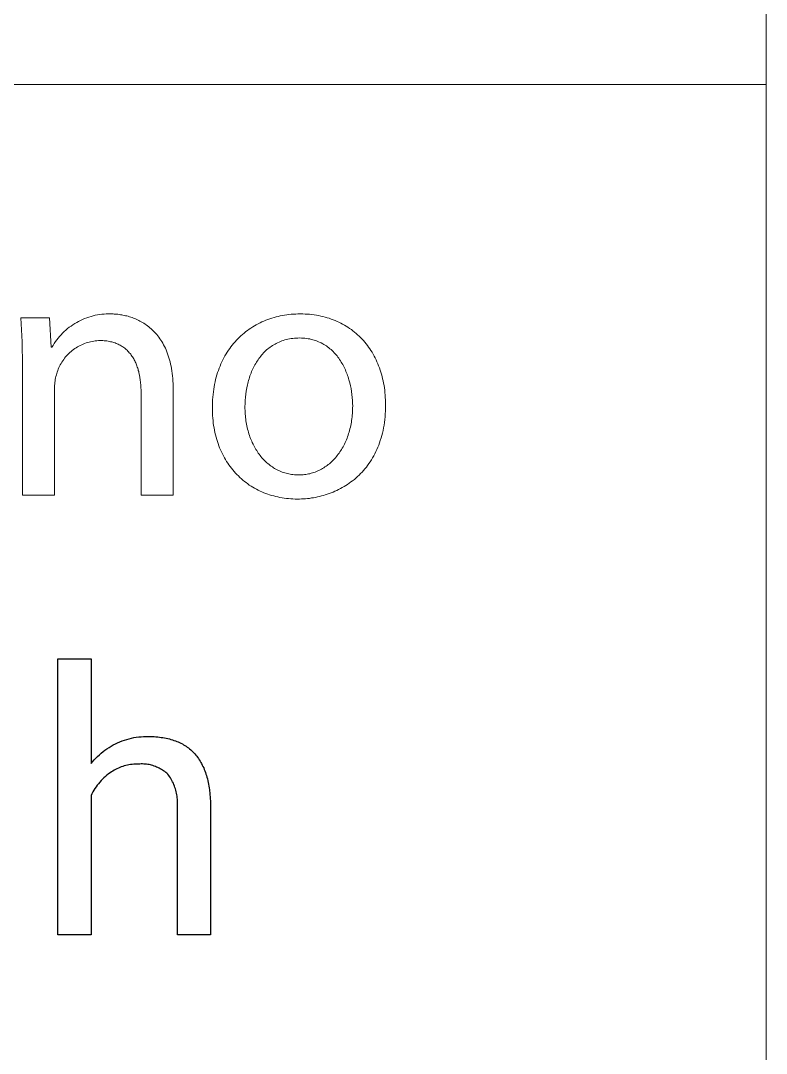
# Model space of a CAD drawing. Header units: millimetres. Extents: x -1283 to 2747, y -259 to 2557.
# Drawn here: x 2661 to 2743.2, y 85 to 198.9 of the extents above; entities that cross this region are included whole.
import ezdxf

# ---------------------------------------------------------------- set-up
doc = ezdxf.new("R2010")
doc.units = ezdxf.units.MM
doc.header["$MEASUREMENT"] = 0
doc.layers.add('Domyślny', color=7, linetype='Continuous', true_color=0x000000)

msp = doc.modelspace()

# ---------------------------------------------------------------- linework, layer by layer
at = {"layer": 'Domyślny', "color": 18, "lineweight": 15, "true_color": 0x000000}
for p, q in [((2743.17, -258.7), (2743.17, 2557.01)), ((2743.17, 191.83), (1223.94, 191.83)), ((2743.17, 191.83), (2743.17, -258.7)), ((2668.54, 166.2), (2668.78, 166.27)), ((2668.78, 166.27), (2669.01, 166.33)), ((2669.01, 166.33), (2669.25, 166.39)), ((2669.25, 166.39), (2669.49, 166.43)), ((2669.49, 166.43), (2669.73, 166.47)), ((2669.73, 166.47), (2669.97, 166.5)), ((2669.97, 166.5), (2670.22, 166.53)), ((2670.22, 166.53), (2670.46, 166.54)), ((2670.46, 166.54), (2670.71, 166.54)), ((2670.71, 166.54), (2670.95, 166.54)), ((2670.95, 166.54), (2671.08, 166.54)), ((2671.08, 166.54), (2671.21, 166.54)), ((2671.21, 166.54), (2671.34, 166.53)), ((2671.34, 166.53), (2671.47, 166.52)), ((2671.47, 166.52), (2671.61, 166.51)), ((2671.61, 166.51), (2671.74, 166.5)), ((2671.74, 166.5), (2671.88, 166.48)), ((2671.88, 166.48), (2672.02, 166.46)), ((2672.02, 166.46), (2672.16, 166.44)), ((2672.16, 166.44), (2672.3, 166.41)), ((2672.3, 166.41), (2672.44, 166.38)), ((2672.44, 166.38), (2672.59, 166.35)), ((2672.59, 166.35), (2672.73, 166.32)), ((2672.73, 166.32), (2672.87, 166.28)), ((2672.87, 166.28), (2673.02, 166.23)), ((2673.02, 166.23), (2673.16, 166.19)), ((2689.17, 166.21), (2689.4, 166.27)), ((2689.4, 166.27), (2689.63, 166.32)), ((2689.63, 166.32), (2689.87, 166.37)), ((2689.87, 166.37), (2690.11, 166.41)), ((2690.11, 166.41), (2690.35, 166.44)), ((2690.35, 166.44), (2690.59, 166.47)), ((2690.59, 166.47), (2690.84, 166.5)), ((2690.84, 166.5), (2691.08, 166.52)), ((2691.08, 166.52), (2691.33, 166.53)), ((2691.33, 166.53), (2691.58, 166.54)), ((2691.58, 166.54), (2691.83, 166.54)), ((2691.83, 166.54), (2692.1, 166.54)), ((2692.1, 166.54), (2692.36, 166.53)), ((2692.36, 166.53), (2692.61, 166.52)), ((2692.61, 166.52), (2692.86, 166.5)), ((2692.86, 166.5), (2693.12, 166.47)), ((2693.12, 166.47), (2693.36, 166.44)), ((2693.36, 166.44), (2693.61, 166.4)), ((2693.61, 166.4), (2693.85, 166.36)), ((2693.85, 166.36), (2694.09, 166.31)), ((2694.09, 166.31), (2694.32, 166.25)), ((2694.32, 166.25), (2694.56, 166.19)), ((2661.18, 163.47), (2661.06, 166.11)), ((2661.06, 166.11), (2664.21, 166.11)), ((2664.21, 166.11), (2664.4, 162.87)), ((2666.39, 165.07), (2666.58, 165.21)), ((2666.58, 165.21), (2666.79, 165.35)), ((2666.79, 165.35), (2666.99, 165.48)), ((2666.99, 165.48), (2667.2, 165.61)), ((2667.2, 165.61), (2667.42, 165.72)), ((2667.42, 165.72), (2667.63, 165.83)), ((2667.63, 165.83), (2667.86, 165.94)), ((2667.86, 165.94), (2668.08, 166.03)), ((2668.08, 166.03), (2668.31, 166.12)), ((2668.31, 166.12), (2668.54, 166.2)), ((2673.16, 166.19), (2673.31, 166.14)), ((2673.31, 166.14), (2673.45, 166.09)), ((2673.45, 166.09), (2673.6, 166.03)), ((2673.6, 166.03), (2673.74, 165.97)), ((2673.74, 165.97), (2673.89, 165.9)), ((2673.89, 165.9), (2674.03, 165.83)), ((2674.03, 165.83), (2674.17, 165.76)), ((2674.17, 165.76), (2674.31, 165.68)), ((2674.31, 165.68), (2674.45, 165.6)), ((2674.45, 165.6), (2674.59, 165.52)), ((2674.59, 165.52), (2674.73, 165.43)), ((2674.73, 165.43), (2674.87, 165.33)), ((2674.87, 165.33), (2675.01, 165.23)), ((2675.01, 165.23), (2675.14, 165.13)), ((2675.14, 165.13), (2675.27, 165.02)), ((2686.4, 164.99), (2686.59, 165.11)), ((2686.59, 165.11), (2686.79, 165.23)), ((2686.79, 165.23), (2686.99, 165.35)), ((2686.99, 165.35), (2687.2, 165.46)), ((2687.2, 165.46), (2687.4, 165.56)), ((2687.4, 165.56), (2687.61, 165.66)), ((2687.61, 165.66), (2687.83, 165.75)), ((2687.83, 165.75), (2688.04, 165.84)), ((2688.04, 165.84), (2688.26, 165.93)), ((2688.26, 165.93), (2688.49, 166.01)), ((2688.49, 166.01), (2688.71, 166.08)), ((2688.71, 166.08), (2688.94, 166.15)), ((2688.94, 166.15), (2689.17, 166.21)), ((2694.56, 166.19), (2694.78, 166.13)), ((2694.78, 166.13), (2695.01, 166.06)), ((2695.01, 166.06), (2695.23, 165.98)), ((2695.23, 165.98), (2695.45, 165.9)), ((2695.45, 165.9), (2695.67, 165.81)), ((2695.67, 165.81), (2695.88, 165.72)), ((2695.88, 165.72), (2696.09, 165.63)), ((2696.09, 165.63), (2696.3, 165.53)), ((2696.3, 165.53), (2696.5, 165.42)), ((2696.5, 165.42), (2696.7, 165.31)), ((2696.7, 165.31), (2696.89, 165.19)), ((2696.89, 165.19), (2697.08, 165.07)), ((2665.16, 163.88), (2665.32, 164.06)), ((2665.32, 164.06), (2665.48, 164.25)), ((2665.48, 164.25), (2665.65, 164.42)), ((2665.65, 164.42), (2665.83, 164.59)), ((2665.83, 164.59), (2666.01, 164.76)), ((2666.01, 164.76), (2666.2, 164.92)), ((2666.2, 164.92), (2666.39, 165.07)), ((2675.27, 165.02), (2675.4, 164.9)), ((2675.4, 164.9), (2675.53, 164.79)), ((2675.53, 164.79), (2675.66, 164.66)), ((2675.66, 164.66), (2675.78, 164.53)), ((2675.78, 164.53), (2675.91, 164.4)), ((2675.91, 164.4), (2676.02, 164.26)), ((2676.02, 164.26), (2676.14, 164.12)), ((2676.14, 164.12), (2676.26, 163.97)), ((2676.26, 163.97), (2676.37, 163.81)), ((2684.97, 163.81), (2685.13, 163.98)), ((2685.13, 163.98), (2685.3, 164.14)), ((2685.3, 164.14), (2685.48, 164.29)), ((2685.48, 164.29), (2685.65, 164.44)), ((2685.65, 164.44), (2685.83, 164.59)), ((2685.83, 164.59), (2686.02, 164.72)), ((2686.02, 164.72), (2686.21, 164.86)), ((2686.21, 164.86), (2686.4, 164.99)), ((2697.08, 165.07), (2697.27, 164.94)), ((2697.27, 164.94), (2697.46, 164.81)), ((2697.46, 164.81), (2697.64, 164.68)), ((2697.64, 164.68), (2697.81, 164.53)), ((2697.81, 164.53), (2697.99, 164.39)), ((2697.99, 164.39), (2698.15, 164.24)), ((2698.15, 164.24), (2698.32, 164.09)), ((2698.32, 164.09), (2698.48, 163.93)), ((2661.22, 160.83), (2661.18, 163.47)), ((2664.4, 162.87), (2664.48, 162.87)), ((2664.48, 162.87), (2664.6, 163.08)), ((2664.6, 163.08), (2664.73, 163.28)), ((2664.73, 163.28), (2664.87, 163.49)), ((2664.87, 163.49), (2665.01, 163.68)), ((2665.01, 163.68), (2665.16, 163.88)), ((2667.15, 162.82), (2667, 162.73)), ((2667.29, 162.91), (2667.15, 162.82)), ((2667.45, 163), (2667.29, 162.91)), ((2667.6, 163.08), (2667.45, 163)), ((2667.76, 163.15), (2667.6, 163.08)), ((2667.91, 163.22), (2667.76, 163.15)), ((2668.08, 163.28), (2667.91, 163.22)), ((2668.24, 163.34), (2668.08, 163.28)), ((2668.4, 163.39), (2668.24, 163.34)), ((2668.57, 163.44), (2668.4, 163.39)), ((2668.74, 163.48), (2668.57, 163.44)), ((2668.91, 163.52), (2668.74, 163.48)), ((2669.08, 163.54), (2668.91, 163.52)), ((2669.25, 163.57), (2669.08, 163.54)), ((2669.42, 163.59), (2669.25, 163.57)), ((2669.6, 163.6), (2669.42, 163.59)), ((2669.77, 163.6), (2669.6, 163.6)), ((2669.92, 163.6), (2669.77, 163.6)), ((2670.08, 163.6), (2669.92, 163.6)), ((2670.23, 163.59), (2670.08, 163.6)), ((2670.37, 163.57), (2670.23, 163.59)), ((2670.52, 163.56), (2670.37, 163.57)), ((2670.66, 163.54), (2670.52, 163.56)), ((2670.79, 163.51), (2670.66, 163.54)), ((2670.93, 163.48), (2670.79, 163.51)), ((2671.06, 163.45), (2670.93, 163.48)), ((2671.18, 163.42), (2671.06, 163.45)), ((2671.31, 163.38), (2671.18, 163.42)), ((2671.43, 163.34), (2671.31, 163.38)), ((2671.55, 163.3), (2671.43, 163.34)), ((2671.67, 163.25), (2671.55, 163.3)), ((2671.78, 163.2), (2671.67, 163.25)), ((2671.89, 163.15), (2671.78, 163.2)), ((2672, 163.09), (2671.89, 163.15)), ((2672.1, 163.03), (2672, 163.09)), ((2672.21, 162.97), (2672.1, 163.03)), ((2672.3, 162.9), (2672.21, 162.97)), ((2672.4, 162.83), (2672.3, 162.9)), ((2672.49, 162.76), (2672.4, 162.83)), ((2676.37, 163.81), (2676.48, 163.65)), ((2676.48, 163.65), (2676.58, 163.49)), ((2676.58, 163.49), (2676.68, 163.31)), ((2676.68, 163.31), (2676.78, 163.14)), ((2676.78, 163.14), (2676.88, 162.95)), ((2676.88, 162.95), (2676.97, 162.76)), ((2684.06, 162.73), (2684.2, 162.92)), ((2684.2, 162.92), (2684.34, 163.11)), ((2684.34, 163.11), (2684.49, 163.29)), ((2684.49, 163.29), (2684.65, 163.47)), ((2684.65, 163.47), (2684.8, 163.65)), ((2684.8, 163.65), (2684.97, 163.81)), ((2688.5, 162.87), (2688.38, 162.78)), ((2688.64, 162.97), (2688.5, 162.87)), ((2688.77, 163.06), (2688.64, 162.97)), ((2688.91, 163.14), (2688.77, 163.06)), ((2689.05, 163.22), (2688.91, 163.14)), ((2689.19, 163.3), (2689.05, 163.22)), ((2689.34, 163.37), (2689.19, 163.3)), ((2689.49, 163.44), (2689.34, 163.37)), ((2689.64, 163.5), (2689.49, 163.44)), ((2689.8, 163.56), (2689.64, 163.5)), ((2689.96, 163.62), (2689.8, 163.56)), ((2690.13, 163.67), (2689.96, 163.62)), ((2690.29, 163.71), (2690.13, 163.67)), ((2690.46, 163.75), (2690.29, 163.71)), ((2690.64, 163.79), (2690.46, 163.75)), ((2690.82, 163.82), (2690.64, 163.79)), ((2691, 163.84), (2690.82, 163.82)), ((2691.18, 163.86), (2691, 163.84)), ((2691.37, 163.88), (2691.18, 163.86)), ((2691.56, 163.88), (2691.37, 163.88)), ((2691.75, 163.89), (2691.56, 163.88)), ((2691.95, 163.88), (2691.75, 163.89)), ((2692.14, 163.87), (2691.95, 163.88)), ((2692.33, 163.86), (2692.14, 163.87)), ((2692.51, 163.84), (2692.33, 163.86)), ((2692.69, 163.81), (2692.51, 163.84)), ((2692.87, 163.78), (2692.69, 163.81)), ((2693.04, 163.74), (2692.87, 163.78)), ((2693.21, 163.7), (2693.04, 163.74)), ((2693.38, 163.65), (2693.21, 163.7)), ((2693.54, 163.6), (2693.38, 163.65)), ((2693.7, 163.54), (2693.54, 163.6)), ((2693.85, 163.48), (2693.7, 163.54)), ((2694.01, 163.41), (2693.85, 163.48)), ((2694.15, 163.34), (2694.01, 163.41)), ((2694.3, 163.26), (2694.15, 163.34)), ((2694.44, 163.18), (2694.3, 163.26)), ((2694.58, 163.09), (2694.44, 163.18)), ((2694.71, 163.01), (2694.58, 163.09)), ((2694.84, 162.91), (2694.71, 163.01)), ((2694.97, 162.81), (2694.84, 162.91)), ((2695.1, 162.71), (2694.97, 162.81)), ((2698.48, 163.93), (2698.64, 163.76)), ((2698.64, 163.76), (2698.79, 163.6)), ((2698.79, 163.6), (2698.94, 163.42)), ((2698.94, 163.42), (2699.08, 163.25)), ((2699.08, 163.25), (2699.22, 163.07)), ((2699.22, 163.07), (2699.36, 162.88)), ((2699.36, 162.88), (2699.49, 162.7)), ((2665.98, 161.8), (2665.87, 161.66)), ((2666.09, 161.93), (2665.98, 161.8)), ((2666.21, 162.06), (2666.09, 161.93)), ((2666.33, 162.18), (2666.21, 162.06)), ((2666.46, 162.3), (2666.33, 162.18)), ((2666.59, 162.41), (2666.46, 162.3)), ((2666.72, 162.52), (2666.59, 162.41)), ((2666.86, 162.63), (2666.72, 162.52)), ((2667, 162.73), (2666.86, 162.63)), ((2672.59, 162.69), (2672.49, 162.76)), ((2672.67, 162.61), (2672.59, 162.69)), ((2672.76, 162.53), (2672.67, 162.61)), ((2672.84, 162.45), (2672.76, 162.53)), ((2672.92, 162.36), (2672.84, 162.45)), ((2673, 162.27), (2672.92, 162.36)), ((2673.08, 162.18), (2673, 162.27)), ((2673.15, 162.09), (2673.08, 162.18)), ((2673.22, 162), (2673.15, 162.09)), ((2673.29, 161.9), (2673.22, 162)), ((2673.35, 161.8), (2673.29, 161.9)), ((2673.42, 161.7), (2673.35, 161.8)), ((2673.48, 161.6), (2673.42, 161.7)), ((2676.97, 162.76), (2677.05, 162.57)), ((2677.05, 162.57), (2677.14, 162.36)), ((2677.14, 162.36), (2677.22, 162.16)), ((2677.22, 162.16), (2677.29, 161.94)), ((2677.29, 161.94), (2677.36, 161.72)), ((2677.36, 161.72), (2677.43, 161.49)), ((2683.31, 161.48), (2683.42, 161.7)), ((2683.42, 161.7), (2683.54, 161.92)), ((2683.54, 161.92), (2683.66, 162.13)), ((2683.66, 162.13), (2683.79, 162.33)), ((2683.79, 162.33), (2683.92, 162.53)), ((2683.92, 162.53), (2684.06, 162.73)), ((2687.37, 161.75), (2687.27, 161.62)), ((2687.47, 161.87), (2687.37, 161.75)), ((2687.57, 162), (2687.47, 161.87)), ((2687.68, 162.12), (2687.57, 162)), ((2687.78, 162.24), (2687.68, 162.12)), ((2687.9, 162.35), (2687.78, 162.24)), ((2688.01, 162.46), (2687.9, 162.35)), ((2688.13, 162.57), (2688.01, 162.46)), ((2688.25, 162.68), (2688.13, 162.57)), ((2688.38, 162.78), (2688.25, 162.68)), ((2695.22, 162.61), (2695.1, 162.71)), ((2695.34, 162.5), (2695.22, 162.61)), ((2695.45, 162.39), (2695.34, 162.5)), ((2695.56, 162.27), (2695.45, 162.39)), ((2695.67, 162.15), (2695.56, 162.27)), ((2695.78, 162.03), (2695.67, 162.15)), ((2695.88, 161.91), (2695.78, 162.03)), ((2695.98, 161.78), (2695.88, 161.91)), ((2696.07, 161.65), (2695.98, 161.78)), ((2699.49, 162.7), (2699.61, 162.5)), ((2699.61, 162.5), (2699.74, 162.31)), ((2699.74, 162.31), (2699.85, 162.11)), ((2699.85, 162.11), (2699.97, 161.9)), ((2699.97, 161.9), (2700.08, 161.69)), ((2700.08, 161.69), (2700.18, 161.48)), ((2661.22, 146.57), (2661.22, 160.83)), ((2665.24, 160.63), (2665.18, 160.47)), ((2665.32, 160.79), (2665.24, 160.63)), ((2665.4, 160.94), (2665.32, 160.79)), ((2665.48, 161.09), (2665.4, 160.94)), ((2665.57, 161.24), (2665.48, 161.09)), ((2665.67, 161.38), (2665.57, 161.24)), ((2665.77, 161.53), (2665.67, 161.38)), ((2665.87, 161.66), (2665.77, 161.53)), ((2673.54, 161.49), (2673.48, 161.6)), ((2673.59, 161.38), (2673.54, 161.49)), ((2673.64, 161.27), (2673.59, 161.38)), ((2673.7, 161.16), (2673.64, 161.27)), ((2673.74, 161.04), (2673.7, 161.16)), ((2673.79, 160.93), (2673.74, 161.04)), ((2673.84, 160.81), (2673.79, 160.93)), ((2673.88, 160.69), (2673.84, 160.81)), ((2673.92, 160.57), (2673.88, 160.69)), ((2673.96, 160.44), (2673.92, 160.57)), ((2677.43, 161.49), (2677.49, 161.26)), ((2677.49, 161.26), (2677.55, 161.02)), ((2677.55, 161.02), (2677.6, 160.77)), ((2677.6, 160.77), (2677.65, 160.52)), ((2682.81, 160.32), (2682.9, 160.56)), ((2682.9, 160.56), (2682.99, 160.8)), ((2682.99, 160.8), (2683.09, 161.03)), ((2683.09, 161.03), (2683.2, 161.26)), ((2683.2, 161.26), (2683.31, 161.48)), ((2686.68, 160.63), (2686.61, 160.48)), ((2686.76, 160.78), (2686.68, 160.63)), ((2686.83, 160.93), (2686.76, 160.78)), ((2686.92, 161.07), (2686.83, 160.93)), ((2687, 161.21), (2686.92, 161.07)), ((2687.09, 161.35), (2687, 161.21)), ((2687.18, 161.48), (2687.09, 161.35)), ((2687.27, 161.62), (2687.18, 161.48)), ((2696.17, 161.51), (2696.07, 161.65)), ((2696.26, 161.38), (2696.17, 161.51)), ((2696.34, 161.24), (2696.26, 161.38)), ((2696.42, 161.1), (2696.34, 161.24)), ((2696.51, 160.96), (2696.42, 161.1)), ((2696.58, 160.81), (2696.51, 160.96)), ((2696.66, 160.67), (2696.58, 160.81)), ((2696.73, 160.52), (2696.66, 160.67)), ((2700.18, 161.48), (2700.28, 161.26)), ((2700.28, 161.26), (2700.37, 161.04)), ((2700.37, 161.04), (2700.46, 160.82)), ((2700.46, 160.82), (2700.55, 160.59)), ((2700.55, 160.59), (2700.63, 160.36)), ((2664.88, 159.49), (2664.84, 159.32)), ((2664.91, 159.65), (2664.88, 159.49)), ((2664.96, 159.82), (2664.91, 159.65)), ((2665, 159.98), (2664.96, 159.82)), ((2665.06, 160.14), (2665, 159.98)), ((2665.11, 160.31), (2665.06, 160.14)), ((2665.18, 160.47), (2665.11, 160.31)), ((2673.99, 160.32), (2673.96, 160.44)), ((2674.03, 160.19), (2673.99, 160.32)), ((2674.06, 160.06), (2674.03, 160.19)), ((2674.11, 159.8), (2674.06, 160.06)), ((2674.16, 159.54), (2674.11, 159.8)), ((2674.2, 159.26), (2674.16, 159.54)), ((2677.65, 160.52), (2677.69, 160.26)), ((2677.69, 160.26), (2677.73, 159.99)), ((2677.73, 159.99), (2677.76, 159.72)), ((2677.76, 159.72), (2677.79, 159.43)), ((2677.79, 159.43), (2677.81, 159.15)), ((2682.51, 159.31), (2682.58, 159.57)), ((2682.58, 159.57), (2682.65, 159.82)), ((2682.65, 159.82), (2682.73, 160.07)), ((2682.73, 160.07), (2682.81, 160.32)), ((2686.24, 159.54), (2686.19, 159.38)), ((2686.29, 159.7), (2686.24, 159.54)), ((2686.35, 159.86), (2686.29, 159.7)), ((2686.41, 160.02), (2686.35, 159.86)), ((2686.47, 160.18), (2686.41, 160.02)), ((2686.54, 160.33), (2686.47, 160.18)), ((2686.61, 160.48), (2686.54, 160.33)), ((2696.8, 160.37), (2696.73, 160.52)), ((2696.86, 160.21), (2696.8, 160.37)), ((2696.92, 160.06), (2696.86, 160.21)), ((2696.98, 159.91), (2696.92, 160.06)), ((2697.04, 159.75), (2696.98, 159.91)), ((2697.09, 159.59), (2697.04, 159.75)), ((2697.15, 159.43), (2697.09, 159.59)), ((2697.19, 159.28), (2697.15, 159.43)), ((2700.63, 160.36), (2700.71, 160.13)), ((2700.71, 160.13), (2700.78, 159.89)), ((2700.78, 159.89), (2700.84, 159.65)), ((2700.84, 159.65), (2700.9, 159.4)), ((2700.9, 159.4), (2700.96, 159.16)), ((2664.77, 158.65), (2664.76, 158.48)), ((2664.76, 158.48), (2664.76, 158.32)), ((2664.76, 158.32), (2664.76, 146.57)), ((2664.78, 158.82), (2664.77, 158.65)), ((2664.79, 158.99), (2664.78, 158.82)), ((2664.82, 159.16), (2664.79, 158.99)), ((2664.84, 159.32), (2664.82, 159.16)), ((2674.23, 158.99), (2674.2, 159.26)), ((2674.26, 158.7), (2674.23, 158.99)), ((2674.28, 158.42), (2674.26, 158.7)), ((2674.29, 158.13), (2674.28, 158.42)), ((2677.81, 159.15), (2677.82, 158.85)), ((2677.82, 158.85), (2677.83, 158.55)), ((2677.83, 158.55), (2677.83, 158.23)), ((2682.3, 158.23), (2682.34, 158.5)), ((2682.34, 158.5), (2682.39, 158.78)), ((2682.39, 158.78), (2682.45, 159.04)), ((2682.45, 159.04), (2682.51, 159.31)), ((2685.94, 158.38), (2685.88, 158.04)), ((2686.01, 158.72), (2685.94, 158.38)), ((2686.05, 158.88), (2686.01, 158.72)), ((2686.09, 159.05), (2686.05, 158.88)), ((2686.14, 159.22), (2686.09, 159.05)), ((2686.19, 159.38), (2686.14, 159.22)), ((2697.28, 158.95), (2697.19, 159.28)), ((2697.36, 158.63), (2697.28, 158.95)), ((2697.43, 158.31), (2697.36, 158.63)), ((2697.48, 157.98), (2697.43, 158.31)), ((2700.96, 159.16), (2701.01, 158.91)), ((2701.01, 158.91), (2701.06, 158.65)), ((2701.06, 158.65), (2701.1, 158.39)), ((2701.1, 158.39), (2701.13, 158.13)), ((2674.29, 157.83), (2674.29, 158.13)), ((2674.29, 146.57), (2674.29, 157.83)), ((2677.83, 158.23), (2677.83, 146.57)), ((2682.17, 157.08), (2682.19, 157.38)), ((2682.19, 157.38), (2682.22, 157.66)), ((2682.22, 157.66), (2682.26, 157.95)), ((2682.26, 157.95), (2682.3, 158.23)), ((2685.79, 157.35), (2685.76, 157)), ((2685.83, 157.69), (2685.79, 157.35)), ((2685.88, 158.04), (2685.83, 157.69)), ((2697.53, 157.66), (2697.48, 157.98)), ((2697.56, 157.34), (2697.53, 157.66)), ((2697.59, 157.01), (2697.56, 157.34)), ((2701.13, 158.13), (2701.16, 157.87)), ((2701.16, 157.87), (2701.19, 157.6)), ((2701.19, 157.6), (2701.2, 157.33)), ((2701.2, 157.33), (2701.22, 157.06)), ((2682.15, 156.49), (2682.16, 156.79)), ((2682.15, 156.18), (2682.15, 156.49)), ((2682.15, 155.89), (2682.15, 156.18)), ((2682.16, 156.79), (2682.17, 157.08)), ((2685.75, 156.65), (2685.74, 156.3)), ((2685.74, 156.3), (2685.74, 156.1)), ((2685.74, 156.1), (2685.75, 155.91)), ((2685.76, 157), (2685.75, 156.65)), ((2697.6, 156.7), (2697.59, 157.01)), ((2697.61, 156.38), (2697.6, 156.7)), ((2697.6, 156.18), (2697.61, 156.38)), ((2697.6, 155.98), (2697.6, 156.18)), ((2701.23, 156.17), (2701.21, 155.84)), ((2701.22, 157.06), (2701.23, 156.78)), ((2701.23, 156.78), (2701.23, 156.51)), ((2701.23, 156.51), (2701.23, 156.17)), ((2682.16, 155.61), (2682.15, 155.89)), ((2682.17, 155.33), (2682.16, 155.61)), ((2682.19, 155.05), (2682.17, 155.33)), ((2682.22, 154.78), (2682.19, 155.05)), ((2685.75, 155.91), (2685.76, 155.71)), ((2685.76, 155.71), (2685.77, 155.51)), ((2685.77, 155.51), (2685.79, 155.32)), ((2685.79, 155.32), (2685.81, 155.13)), ((2685.81, 155.13), (2685.83, 154.94)), ((2685.83, 154.94), (2685.85, 154.75)), ((2697.49, 154.8), (2697.52, 154.99)), ((2697.52, 154.99), (2697.54, 155.18)), ((2697.54, 155.18), (2697.56, 155.38)), ((2697.56, 155.38), (2697.58, 155.58)), ((2697.58, 155.58), (2697.59, 155.78)), ((2697.59, 155.78), (2697.6, 155.98)), ((2701.14, 154.89), (2701.1, 154.58)), ((2701.17, 155.2), (2701.14, 154.89)), ((2701.2, 155.52), (2701.17, 155.2)), ((2701.21, 155.84), (2701.2, 155.52)), ((2682.25, 154.51), (2682.22, 154.78)), ((2682.29, 154.24), (2682.25, 154.51)), ((2682.33, 153.97), (2682.29, 154.24)), ((2682.38, 153.71), (2682.33, 153.97)), ((2682.43, 153.46), (2682.38, 153.71)), ((2685.85, 154.75), (2685.88, 154.57)), ((2685.88, 154.57), (2685.92, 154.38)), ((2685.92, 154.38), (2685.95, 154.2)), ((2685.95, 154.2), (2685.99, 154.02)), ((2685.99, 154.02), (2686.03, 153.84)), ((2686.03, 153.84), (2686.08, 153.67)), ((2697.26, 153.7), (2697.3, 153.87)), ((2697.3, 153.87), (2697.35, 154.05)), ((2697.35, 154.05), (2697.39, 154.24)), ((2697.39, 154.24), (2697.43, 154.42)), ((2697.43, 154.42), (2697.46, 154.61)), ((2697.46, 154.61), (2697.49, 154.8)), ((2701, 153.99), (2700.95, 153.7)), ((2701.06, 154.28), (2701, 153.99)), ((2701.1, 154.58), (2701.06, 154.28)), ((2682.49, 153.21), (2682.43, 153.46)), ((2682.56, 152.96), (2682.49, 153.21)), ((2682.63, 152.71), (2682.56, 152.96)), ((2682.7, 152.47), (2682.63, 152.71)), ((2686.08, 153.67), (2686.13, 153.49)), ((2686.13, 153.49), (2686.18, 153.32)), ((2686.18, 153.32), (2686.23, 153.15)), ((2686.23, 153.15), (2686.29, 152.99)), ((2686.29, 152.99), (2686.35, 152.82)), ((2686.35, 152.82), (2686.42, 152.66)), ((2686.42, 152.66), (2686.48, 152.5)), ((2696.84, 152.52), (2696.91, 152.68)), ((2696.91, 152.68), (2696.98, 152.84)), ((2696.98, 152.84), (2697.04, 153.01)), ((2697.04, 153.01), (2697.1, 153.18)), ((2697.1, 153.18), (2697.15, 153.35)), ((2697.15, 153.35), (2697.21, 153.52)), ((2697.21, 153.52), (2697.26, 153.7)), ((2700.65, 152.6), (2700.57, 152.34)), ((2700.74, 152.87), (2700.65, 152.6)), ((2700.81, 153.14), (2700.74, 152.87)), ((2700.88, 153.41), (2700.81, 153.14)), ((2700.95, 153.7), (2700.88, 153.41)), ((2682.78, 152.24), (2682.7, 152.47)), ((2682.87, 152), (2682.78, 152.24)), ((2682.95, 151.77), (2682.87, 152)), ((2683.05, 151.55), (2682.95, 151.77)), ((2683.15, 151.33), (2683.05, 151.55)), ((2686.48, 152.5), (2686.55, 152.35)), ((2686.55, 152.35), (2686.63, 152.2)), ((2686.63, 152.2), (2686.7, 152.04)), ((2686.7, 152.04), (2686.78, 151.9)), ((2686.78, 151.9), (2686.86, 151.75)), ((2686.86, 151.75), (2686.95, 151.61)), ((2686.95, 151.61), (2687.03, 151.47)), ((2687.03, 151.47), (2687.12, 151.33)), ((2696.19, 151.33), (2696.29, 151.47)), ((2696.29, 151.47), (2696.37, 151.61)), ((2696.37, 151.61), (2696.46, 151.76)), ((2696.46, 151.76), (2696.54, 151.9)), ((2696.54, 151.9), (2696.62, 152.05)), ((2696.62, 152.05), (2696.7, 152.2)), ((2696.7, 152.2), (2696.77, 152.36)), ((2696.77, 152.36), (2696.84, 152.52)), ((2700.27, 151.6), (2700.16, 151.36)), ((2700.37, 151.84), (2700.27, 151.6)), ((2700.47, 152.09), (2700.37, 151.84)), ((2700.57, 152.34), (2700.47, 152.09)), ((2683.25, 151.11), (2683.15, 151.33)), ((2683.36, 150.9), (2683.25, 151.11)), ((2683.47, 150.69), (2683.36, 150.9)), ((2683.59, 150.48), (2683.47, 150.69)), ((2683.71, 150.28), (2683.59, 150.48)), ((2687.12, 151.33), (2687.21, 151.2)), ((2687.21, 151.2), (2687.31, 151.07)), ((2687.31, 151.07), (2687.4, 150.94)), ((2687.4, 150.94), (2687.5, 150.82)), ((2687.5, 150.82), (2687.61, 150.69)), ((2687.61, 150.69), (2687.71, 150.58)), ((2687.71, 150.58), (2687.82, 150.46)), ((2687.82, 150.46), (2687.93, 150.35)), ((2687.93, 150.35), (2688.04, 150.24)), ((2695.27, 150.24), (2695.38, 150.35)), ((2695.38, 150.35), (2695.49, 150.46)), ((2695.49, 150.46), (2695.6, 150.58)), ((2695.6, 150.58), (2695.7, 150.69)), ((2695.7, 150.69), (2695.81, 150.82)), ((2695.81, 150.82), (2695.91, 150.94)), ((2695.91, 150.94), (2696.01, 151.07)), ((2696.01, 151.07), (2696.1, 151.2)), ((2696.1, 151.2), (2696.19, 151.33)), ((2699.67, 150.46), (2699.54, 150.25)), ((2699.8, 150.68), (2699.67, 150.46)), ((2699.92, 150.9), (2699.8, 150.68)), ((2700.04, 151.13), (2699.92, 150.9)), ((2700.16, 151.36), (2700.04, 151.13)), ((2683.84, 150.09), (2683.71, 150.28)), ((2683.97, 149.9), (2683.84, 150.09)), ((2684.11, 149.71), (2683.97, 149.9)), ((2684.25, 149.53), (2684.11, 149.71)), ((2684.39, 149.35), (2684.25, 149.53)), ((2684.54, 149.17), (2684.39, 149.35)), ((2684.69, 149), (2684.54, 149.17)), ((2688.04, 150.24), (2688.15, 150.14)), ((2688.15, 150.14), (2688.27, 150.04)), ((2688.27, 150.04), (2688.39, 149.94)), ((2688.39, 149.94), (2688.51, 149.85)), ((2688.51, 149.85), (2688.63, 149.76)), ((2688.63, 149.76), (2688.76, 149.67)), ((2688.76, 149.67), (2688.89, 149.59)), ((2688.89, 149.59), (2689.01, 149.51)), ((2689.01, 149.51), (2689.15, 149.43)), ((2689.15, 149.43), (2689.28, 149.36)), ((2689.28, 149.36), (2689.42, 149.29)), ((2689.42, 149.29), (2689.55, 149.23)), ((2689.55, 149.23), (2689.69, 149.17)), ((2689.69, 149.17), (2689.84, 149.11)), ((2693.48, 149.11), (2693.62, 149.17)), ((2693.62, 149.17), (2693.76, 149.23)), ((2693.76, 149.23), (2693.89, 149.29)), ((2693.89, 149.29), (2694.03, 149.36)), ((2694.03, 149.36), (2694.16, 149.43)), ((2694.16, 149.43), (2694.29, 149.5)), ((2694.29, 149.5), (2694.42, 149.58)), ((2694.42, 149.58), (2694.55, 149.67)), ((2694.55, 149.67), (2694.67, 149.75)), ((2694.67, 149.75), (2694.8, 149.84)), ((2694.8, 149.84), (2694.92, 149.94)), ((2694.92, 149.94), (2695.04, 150.03)), ((2695.04, 150.03), (2695.15, 150.14)), ((2695.15, 150.14), (2695.27, 150.24)), ((2698.8, 149.29), (2698.64, 149.11)), ((2698.95, 149.47), (2698.8, 149.29)), ((2699.11, 149.66), (2698.95, 149.47)), ((2699.25, 149.85), (2699.11, 149.66)), ((2699.4, 150.05), (2699.25, 149.85)), ((2699.54, 150.25), (2699.4, 150.05)), ((2684.85, 148.84), (2684.69, 149)), ((2685.01, 148.68), (2684.85, 148.84)), ((2685.17, 148.52), (2685.01, 148.68)), ((2685.34, 148.37), (2685.17, 148.52)), ((2685.51, 148.22), (2685.34, 148.37)), ((2685.68, 148.08), (2685.51, 148.22)), ((2685.86, 147.94), (2685.68, 148.08)), ((2689.84, 149.11), (2689.98, 149.06)), ((2689.98, 149.06), (2690.12, 149.02)), ((2690.12, 149.02), (2690.27, 148.97)), ((2690.27, 148.97), (2690.42, 148.94)), ((2690.42, 148.94), (2690.57, 148.9)), ((2690.57, 148.9), (2690.72, 148.87)), ((2690.72, 148.87), (2690.88, 148.85)), ((2690.88, 148.85), (2691.03, 148.83)), ((2691.03, 148.83), (2691.19, 148.81)), ((2691.19, 148.81), (2691.35, 148.8)), ((2691.35, 148.8), (2691.51, 148.79)), ((2691.51, 148.79), (2691.67, 148.79)), ((2691.67, 148.79), (2691.83, 148.79)), ((2691.83, 148.79), (2691.99, 148.8)), ((2691.99, 148.8), (2692.14, 148.81)), ((2692.14, 148.81), (2692.3, 148.83)), ((2692.3, 148.83), (2692.45, 148.85)), ((2692.45, 148.85), (2692.6, 148.87)), ((2692.6, 148.87), (2692.75, 148.9)), ((2692.75, 148.9), (2692.9, 148.93)), ((2692.9, 148.93), (2693.05, 148.97)), ((2693.05, 148.97), (2693.19, 149.02)), ((2693.19, 149.02), (2693.34, 149.06)), ((2693.34, 149.06), (2693.48, 149.11)), ((2697.42, 148.02), (2697.23, 147.88)), ((2697.6, 148.16), (2697.42, 148.02)), ((2697.79, 148.3), (2697.6, 148.16)), ((2697.96, 148.45), (2697.79, 148.3)), ((2698.14, 148.61), (2697.96, 148.45)), ((2698.31, 148.77), (2698.14, 148.61)), ((2698.48, 148.94), (2698.31, 148.77)), ((2698.64, 149.11), (2698.48, 148.94)), ((2686.04, 147.81), (2685.86, 147.94)), ((2686.22, 147.68), (2686.04, 147.81)), ((2686.41, 147.56), (2686.22, 147.68)), ((2686.6, 147.44), (2686.41, 147.56)), ((2686.8, 147.32), (2686.6, 147.44)), ((2687, 147.22), (2686.8, 147.32)), ((2687.2, 147.11), (2687, 147.22)), ((2687.4, 147.01), (2687.2, 147.11)), ((2687.61, 146.92), (2687.4, 147.01)), ((2687.82, 146.83), (2687.61, 146.92)), ((2695.44, 146.9), (2695.23, 146.82)), ((2695.65, 146.99), (2695.44, 146.9)), ((2695.85, 147.08), (2695.65, 146.99)), ((2696.06, 147.18), (2695.85, 147.08)), ((2696.26, 147.29), (2696.06, 147.18)), ((2696.46, 147.4), (2696.26, 147.29)), ((2696.66, 147.51), (2696.46, 147.4)), ((2696.85, 147.63), (2696.66, 147.51)), ((2697.04, 147.75), (2696.85, 147.63)), ((2697.23, 147.88), (2697.04, 147.75)), ((2664.76, 146.57), (2661.22, 146.57)), ((2677.83, 146.57), (2674.29, 146.57)), ((2688.03, 146.75), (2687.82, 146.83)), ((2688.25, 146.67), (2688.03, 146.75)), ((2688.46, 146.6), (2688.25, 146.67)), ((2688.68, 146.53), (2688.46, 146.6)), ((2688.91, 146.47), (2688.68, 146.53)), ((2689.13, 146.41), (2688.91, 146.47)), ((2689.36, 146.36), (2689.13, 146.41)), ((2689.59, 146.31), (2689.36, 146.36)), ((2689.82, 146.27), (2689.59, 146.31)), ((2690.06, 146.23), (2689.82, 146.27)), ((2690.3, 146.2), (2690.06, 146.23)), ((2690.54, 146.18), (2690.3, 146.2)), ((2690.78, 146.16), (2690.54, 146.18)), ((2691.02, 146.14), (2690.78, 146.16)), ((2691.27, 146.13), (2691.02, 146.14)), ((2691.51, 146.13), (2691.27, 146.13)), ((2691.73, 146.13), (2691.51, 146.13)), ((2691.95, 146.14), (2691.73, 146.13)), ((2692.18, 146.15), (2691.95, 146.14)), ((2692.4, 146.17), (2692.18, 146.15)), ((2692.62, 146.19), (2692.4, 146.17)), ((2692.84, 146.21), (2692.62, 146.19)), ((2693.06, 146.25), (2692.84, 146.21)), ((2693.28, 146.28), (2693.06, 146.25)), ((2693.5, 146.32), (2693.28, 146.28)), ((2693.72, 146.37), (2693.5, 146.32)), ((2693.94, 146.42), (2693.72, 146.37)), ((2694.16, 146.47), (2693.94, 146.42)), ((2694.38, 146.53), (2694.16, 146.47)), ((2694.59, 146.59), (2694.38, 146.53)), ((2694.81, 146.66), (2694.59, 146.59)), ((2695.02, 146.74), (2694.81, 146.66)), ((2695.23, 146.82), (2695.02, 146.74))]:
    msp.add_line(p, q, dxfattribs=at)
at = {"layer": 'Domyślny'}
for p, q in [((2665.13, 98.1), (2665.13, 128.51)), ((2665.13, 128.51), (2668.78, 128.51)), ((2668.78, 128.51), (2668.78, 116.96)), ((2672.21, 119.47), (2672.46, 119.56)), ((2672.46, 119.56), (2672.72, 119.64)), ((2672.72, 119.64), (2672.98, 119.71)), ((2672.98, 119.71), (2673.24, 119.78)), ((2673.24, 119.78), (2673.5, 119.83)), ((2673.5, 119.83), (2673.77, 119.87)), ((2673.77, 119.87), (2674.04, 119.91)), ((2674.04, 119.91), (2674.3, 119.93)), ((2674.3, 119.93), (2674.57, 119.95)), ((2674.57, 119.95), (2674.84, 119.96)), ((2674.84, 119.96), (2675.11, 119.95)), ((2675.11, 119.95), (2675.32, 119.95)), ((2675.32, 119.95), (2675.53, 119.95)), ((2675.53, 119.95), (2675.73, 119.94)), ((2675.73, 119.94), (2675.93, 119.92)), ((2675.93, 119.92), (2676.13, 119.91)), ((2676.13, 119.91), (2676.32, 119.89)), ((2676.32, 119.89), (2676.51, 119.86)), ((2676.51, 119.86), (2676.7, 119.84)), ((2676.7, 119.84), (2676.88, 119.8)), ((2676.88, 119.8), (2677.06, 119.77)), ((2677.06, 119.77), (2677.24, 119.73)), ((2677.24, 119.73), (2677.42, 119.69)), ((2677.42, 119.69), (2677.59, 119.64)), ((2677.59, 119.64), (2677.75, 119.59)), ((2677.75, 119.59), (2677.92, 119.53)), ((2670.11, 118.29), (2670.32, 118.46)), ((2670.32, 118.46), (2670.54, 118.61)), ((2670.54, 118.61), (2670.77, 118.76)), ((2670.77, 118.76), (2671, 118.9)), ((2671, 118.9), (2671.23, 119.03)), ((2671.23, 119.03), (2671.47, 119.15)), ((2671.47, 119.15), (2671.71, 119.27)), ((2671.71, 119.27), (2671.96, 119.37)), ((2671.96, 119.37), (2672.21, 119.47)), ((2677.92, 119.53), (2678.08, 119.48)), ((2678.08, 119.48), (2678.24, 119.41)), ((2678.24, 119.41), (2678.39, 119.35)), ((2678.39, 119.35), (2678.54, 119.28)), ((2678.54, 119.28), (2678.69, 119.21)), ((2678.69, 119.21), (2678.84, 119.13)), ((2678.84, 119.13), (2678.98, 119.05)), ((2678.98, 119.05), (2679.11, 118.96)), ((2679.11, 118.96), (2679.25, 118.88)), ((2679.25, 118.88), (2679.38, 118.78)), ((2679.38, 118.78), (2679.51, 118.69)), ((2679.51, 118.69), (2679.63, 118.59)), ((2679.63, 118.59), (2679.76, 118.49)), ((2679.76, 118.49), (2679.87, 118.38)), ((2668.95, 117.17), (2669.13, 117.37)), ((2669.13, 117.37), (2669.31, 117.57)), ((2669.31, 117.57), (2669.5, 117.76)), ((2669.5, 117.76), (2669.7, 117.95)), ((2669.7, 117.95), (2669.9, 118.12)), ((2669.9, 118.12), (2670.11, 118.29)), ((2679.87, 118.38), (2679.99, 118.27)), ((2679.99, 118.27), (2680.1, 118.15)), ((2680.1, 118.15), (2680.21, 118.04)), ((2680.21, 118.04), (2680.31, 117.91)), ((2680.31, 117.91), (2680.42, 117.79)), ((2680.42, 117.79), (2680.52, 117.66)), ((2680.52, 117.66), (2680.61, 117.53)), ((2680.61, 117.53), (2680.7, 117.39)), ((2680.7, 117.39), (2680.79, 117.25)), ((2668.78, 116.96), (2668.95, 117.17)), ((2671.17, 116.15), (2671.02, 116.06)), ((2671.32, 116.24), (2671.17, 116.15)), ((2671.48, 116.32), (2671.32, 116.24)), ((2671.63, 116.4), (2671.48, 116.32)), ((2671.79, 116.47), (2671.63, 116.4)), ((2671.95, 116.54), (2671.79, 116.47)), ((2672.12, 116.6), (2671.95, 116.54)), ((2672.28, 116.66), (2672.12, 116.6)), ((2672.45, 116.71), (2672.28, 116.66)), ((2672.62, 116.76), (2672.45, 116.71)), ((2672.79, 116.8), (2672.62, 116.76)), ((2672.96, 116.83), (2672.79, 116.8)), ((2673.13, 116.86), (2672.96, 116.83)), ((2673.31, 116.88), (2673.13, 116.86)), ((2673.48, 116.9), (2673.31, 116.88)), ((2673.66, 116.91), (2673.48, 116.9)), ((2673.83, 116.91), (2673.66, 116.91)), ((2674.01, 116.91), (2673.83, 116.91)), ((2674.15, 116.92), (2674.01, 116.91)), ((2674.3, 116.93), (2674.15, 116.92)), ((2674.44, 116.93), (2674.3, 116.93)), ((2674.59, 116.92), (2674.44, 116.93)), ((2674.74, 116.91), (2674.59, 116.92)), ((2674.88, 116.9), (2674.74, 116.91)), ((2675.03, 116.88), (2674.88, 116.9)), ((2675.17, 116.85), (2675.03, 116.88)), ((2675.32, 116.82), (2675.17, 116.85)), ((2675.46, 116.78), (2675.32, 116.82)), ((2675.6, 116.74), (2675.46, 116.78)), ((2675.74, 116.7), (2675.6, 116.74)), ((2675.88, 116.65), (2675.74, 116.7)), ((2676.01, 116.59), (2675.88, 116.65)), ((2676.15, 116.53), (2676.01, 116.59)), ((2676.28, 116.47), (2676.15, 116.53)), ((2676.41, 116.4), (2676.28, 116.47)), ((2676.53, 116.33), (2676.41, 116.4)), ((2676.66, 116.25), (2676.53, 116.33)), ((2676.78, 116.17), (2676.66, 116.25)), ((2676.9, 116.08), (2676.78, 116.17)), ((2680.79, 117.25), (2680.88, 117.1)), ((2680.88, 117.1), (2680.96, 116.96)), ((2680.96, 116.96), (2681.04, 116.8)), ((2681.04, 116.8), (2681.11, 116.65)), ((2681.11, 116.65), (2681.19, 116.49)), ((2681.19, 116.49), (2681.26, 116.33)), ((2681.26, 116.33), (2681.32, 116.16)), ((2681.32, 116.16), (2681.38, 115.99)), ((2669.89, 115.09), (2669.74, 114.92)), ((2670.04, 115.24), (2669.89, 115.09)), ((2670.2, 115.4), (2670.04, 115.24)), ((2670.36, 115.55), (2670.2, 115.4)), ((2670.53, 115.69), (2670.36, 115.55)), ((2670.7, 115.83), (2670.53, 115.69)), ((2670.88, 115.96), (2670.7, 115.83)), ((2671.02, 116.06), (2670.88, 115.96)), ((2677.01, 115.99), (2676.9, 116.08)), ((2677.13, 115.9), (2677.01, 115.99)), ((2677.23, 115.8), (2677.13, 115.9)), ((2677.34, 115.67), (2677.23, 115.8)), ((2677.43, 115.53), (2677.34, 115.67)), ((2677.53, 115.39), (2677.43, 115.53)), ((2677.61, 115.25), (2677.53, 115.39)), ((2677.7, 115.1), (2677.61, 115.25)), ((2677.77, 114.95), (2677.7, 115.1)), ((2681.38, 115.99), (2681.44, 115.81)), ((2681.44, 115.81), (2681.5, 115.64)), ((2681.5, 115.64), (2681.55, 115.46)), ((2681.55, 115.46), (2681.6, 115.27)), ((2681.6, 115.27), (2681.65, 115.08)), ((2681.65, 115.08), (2681.69, 114.89)), ((2669.1, 114.03), (2668.99, 113.84)), ((2669.21, 114.22), (2669.1, 114.03)), ((2669.34, 114.4), (2669.21, 114.22)), ((2669.47, 114.58), (2669.34, 114.4)), ((2669.6, 114.75), (2669.47, 114.58)), ((2669.74, 114.92), (2669.6, 114.75)), ((2677.85, 114.8), (2677.77, 114.95)), ((2677.91, 114.65), (2677.85, 114.8)), ((2677.98, 114.49), (2677.91, 114.65)), ((2678.03, 114.34), (2677.98, 114.49)), ((2678.09, 114.18), (2678.03, 114.34)), ((2678.13, 114.02), (2678.09, 114.18)), ((2678.17, 113.85), (2678.13, 114.02)), ((2681.69, 114.89), (2681.73, 114.69)), ((2681.73, 114.69), (2681.77, 114.49)), ((2681.77, 114.49), (2681.8, 114.29)), ((2681.8, 114.29), (2681.83, 114.08)), ((2681.83, 114.08), (2681.88, 113.65)), ((2668.88, 113.65), (2668.78, 113.45)), ((2668.78, 113.45), (2668.78, 98.1)), ((2668.99, 113.84), (2668.88, 113.65)), ((2678.21, 113.69), (2678.17, 113.85)), ((2678.24, 113.52), (2678.21, 113.69)), ((2678.26, 113.36), (2678.24, 113.52)), ((2678.28, 113.19), (2678.26, 113.36)), ((2678.3, 113.03), (2678.28, 113.19)), ((2678.3, 112.86), (2678.3, 113.03)), ((2678.31, 112.69), (2678.3, 112.86)), ((2681.88, 113.65), (2681.92, 113.21)), ((2681.92, 113.21), (2681.94, 112.75)), ((2681.94, 112.75), (2681.95, 112.28)), ((2678.29, 112.36), (2678.3, 112.52)), ((2678.29, 98.1), (2678.29, 112.36)), ((2678.3, 112.52), (2678.31, 112.69)), ((2681.95, 112.28), (2681.95, 98.1)), ((2668.78, 98.1), (2665.13, 98.1)), ((2681.95, 98.1), (2678.29, 98.1))]:
    msp.add_line(p, q, dxfattribs=at)

doc.saveas('drawing.dxf')
